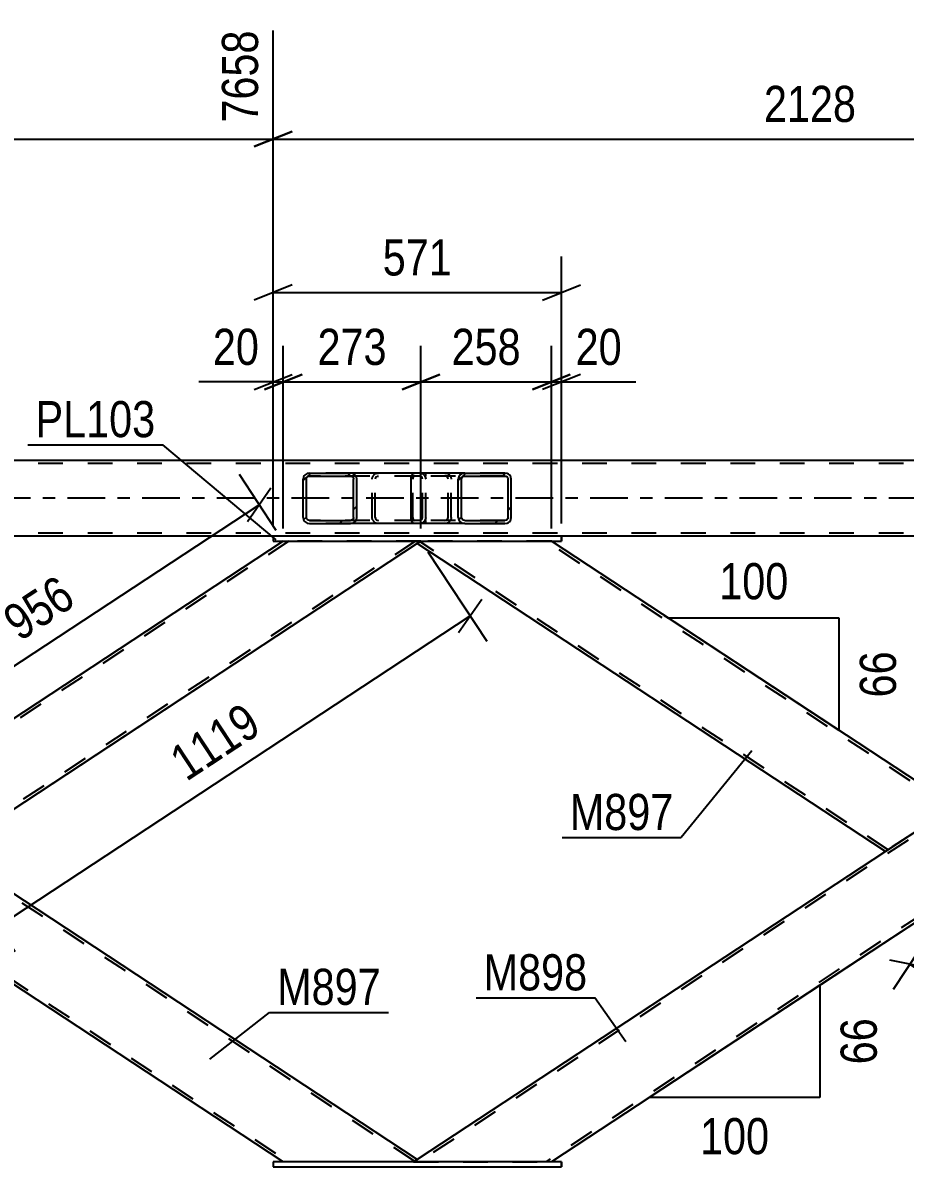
# Model space of a CAD drawing. Header units: millimetres. Extents: x -834 to 355, y -855 to -14.
# Drawn here: x -506.9 to -436.9, y -531.7 to -441.3 of the extents above; entities that cross this region are included whole.
import ezdxf

# ---------------------------------------------------------------- set-up
doc = ezdxf.new("R2010")
doc.units = ezdxf.units.MM
doc.linetypes.add('DXK_LINE_DOT2', pattern=[3.9198, 1.9599, -1.9599])
doc.linetypes.add('DXK_LINE_DOT3', pattern=[5.9187, 2.979, -0.9799, 0.9799, -0.9799])
doc.styles.add('Arial Narrow', font='ARIALN.TTF', dxfattribs={"height": 0.2})

# ---------------------------------------------------------------- blocks, each defined once
blk = doc.blocks.new('Part-570384938-8394 - 8376')
at = {"linetype": 'Continuous'}
h = blk.add_hatch(dxfattribs=at)
h.set_pattern_fill('', scale=0.7, style=0, pattern_type=0)
h.set_pattern_definition([(45, (-484.6134, -480.7356), (-1.57154, 1.57154), [])])
h.paths.add_polyline_path([(-484.652, -480.552), (-484.613, -480.736), (-484.503, -480.891), (-484.337, -480.995), (-484.141, -481.032), (-480.906, -481.032), (-480.711, -480.995), (-480.545, -480.891), (-480.434, -480.736), (-480.396, -480.552), (-480.396, -477.512), (-480.434, -477.328), (-480.545, -477.173), (-480.711, -477.068), (-480.906, -477.032), (-484.141, -477.032), (-484.337, -477.068), (-484.503, -477.173), (-484.613, -477.328), (-484.652, -477.512)])
h.paths.add_polyline_path([(-484.377, -477.42), (-484.322, -477.342), (-484.239, -477.29), (-484.141, -477.272), (-480.906, -477.272), (-480.809, -477.29), (-480.726, -477.342), (-480.67, -477.42), (-480.651, -477.512), (-480.651, -480.552), (-480.67, -480.644), (-480.726, -480.722), (-480.809, -480.774), (-480.906, -480.792), (-484.141, -480.792), (-484.239, -480.774), (-484.322, -480.722), (-484.377, -480.644), (-484.397, -480.552), (-484.397, -477.512)])
at = {"color": 2, "linetype": 'Continuous'}
for p, q in [((-484.613, -477.328), (-484.652, -477.512)), ((-484.652, -480.552), (-484.652, -477.512)), ((-484.397, -477.512), (-484.377, -477.42)), ((-484.397, -480.552), (-484.397, -477.512)), ((-484.377, -477.42), (-484.322, -477.342)), ((-484.141, -477.032), (-484.337, -477.068)), ((-484.322, -477.342), (-484.239, -477.29)), ((-484.239, -477.29), (-484.141, -477.272)), ((-484.141, -477.032), (-480.906, -477.032)), ((-484.141, -477.272), (-480.906, -477.272)), ((-475.828, -477.032), (-480.906, -477.032)), ((-480.711, -477.068), (-480.906, -477.032)), ((-480.906, -477.272), (-480.809, -477.29)), ((-480.809, -477.29), (-480.726, -477.342)), ((-480.726, -477.342), (-480.67, -477.42)), ((-480.67, -477.42), (-480.651, -477.512)), ((-480.651, -480.552), (-480.651, -477.512)), ((-480.396, -477.512), (-480.434, -477.328)), ((-480.396, -480.552), (-480.396, -477.512)), ((-484.652, -480.552), (-484.613, -480.736)), ((-484.377, -480.644), (-484.397, -480.552)), ((-484.322, -480.722), (-484.377, -480.644)), ((-484.337, -480.995), (-484.141, -481.032)), ((-484.239, -480.774), (-484.322, -480.722)), ((-484.141, -480.792), (-484.239, -480.774)), ((-484.141, -480.792), (-480.906, -480.792)), ((-484.141, -481.032), (-480.906, -481.032)), ((-480.809, -480.774), (-480.906, -480.792)), ((-480.906, -481.032), (-480.711, -480.995)), ((-475.828, -481.032), (-480.906, -481.032)), ((-480.726, -480.722), (-480.809, -480.774)), ((-480.67, -480.644), (-480.726, -480.722)), ((-480.651, -480.552), (-480.67, -480.644)), ((-480.434, -480.736), (-480.396, -480.552))]:
    blk.add_line(p, q, dxfattribs=at)
at = {"color": 7, "linetype": 'DXK_LINE_DOT2'}
for p, q in [((-480.906, -477.032), (-484.141, -477.032)), ((-475.441, -477.272), (-484.141, -477.272)), ((-479.187, -477.512), (-479.148, -477.328)), ((-479.187, -480.552), (-479.187, -477.512)), ((-478.912, -477.42), (-478.932, -477.512)), ((-478.932, -480.552), (-478.932, -477.512)), ((-478.857, -477.342), (-478.912, -477.42)), ((-478.872, -477.068), (-478.676, -477.032)), ((-478.857, -477.342), (-478.834, -477.328)), ((-478.834, -477.328), (-478.774, -477.29)), ((-478.774, -477.29), (-478.676, -477.272)), ((-475.441, -477.032), (-475.828, -477.032)), ((-475.441, -477.032), (-475.246, -477.068)), ((-475.343, -477.29), (-475.441, -477.272)), ((-475.26, -477.342), (-475.343, -477.29)), ((-475.205, -477.42), (-475.26, -477.342)), ((-475.186, -477.512), (-475.205, -477.42)), ((-475.186, -480.552), (-475.186, -477.512)), ((-474.969, -477.328), (-474.93, -477.512)), ((-474.93, -480.552), (-474.93, -477.512)), ((-475.441, -480.792), (-484.141, -480.792)), ((-480.906, -481.032), (-484.141, -481.032)), ((-479.148, -480.736), (-479.187, -480.552)), ((-478.932, -480.552), (-478.912, -480.644)), ((-478.912, -480.644), (-478.857, -480.722)), ((-478.676, -481.032), (-478.872, -480.995)), ((-478.857, -480.722), (-478.834, -480.736)), ((-478.834, -480.736), (-478.774, -480.774)), ((-478.774, -480.774), (-478.676, -480.792)), ((-475.441, -481.032), (-475.828, -481.032)), ((-475.441, -480.792), (-475.343, -480.774)), ((-475.246, -480.995), (-475.441, -481.032)), ((-475.343, -480.774), (-475.26, -480.722)), ((-475.26, -480.722), (-475.205, -480.644)), ((-475.205, -480.644), (-475.186, -480.552)), ((-474.93, -480.552), (-474.969, -480.736))]:
    blk.add_line(p, q, dxfattribs=at)
at = {"color": 2, "linetype": 'Continuous'}
for centre, start, end in [((-484.161, -477.533), 110.75831, 155.68004), ((-480.887, -477.533), 24.31996, 69.24169), ((-484.161, -480.531), 204.31996, 249.24169), ((-480.887, -480.531), 290.75831, 335.68004)]:
    blk.add_arc(centre, 0.496, start, end, dxfattribs=at)
at = {"color": 7, "linetype": 'DXK_LINE_DOT2'}
for centre, start, end in [((-478.696, -477.533), 110.75832, 155.68004), ((-475.422, -477.533), 24.31996, 69.24168), ((-478.696, -480.531), 204.31996, 249.24168), ((-475.422, -480.531), 290.75832, 335.68004)]:
    blk.add_arc(centre, 0.496, start, end, dxfattribs=at)
blk = doc.blocks.new('Part-570384938-8412 - 8376')
at = {"color": 7, "linetype": 'DXK_LINE_DOT2'}
for p, q in [((-400.66, -482.432), (-475.455, -531.631)), ((-393.021, -482.432), (-401.096, -482.432)), ((-401.096, -482.432), (-401.096, -482.432)), ((-393.021, -484.015), (-465.41, -531.631)), ((-393.021, -483.728), (-393.021, -484.302)), ((-433.035, -503.441), (-438.494, -507.032)), ((-427.576, -507.032), (-433.035, -510.623)), ((-475.603, -531.441), (-475.892, -531.631)), ((-475.892, -531.631), (-475.892, -531.631)), ((-475.892, -531.631), (-464.974, -531.631))]:
    blk.add_line(p, q, dxfattribs=at)
at = {"color": 2, "linetype": 'Continuous'}
for p, q in [((-401.096, -482.432), (-433.035, -503.441)), ((-393.021, -484.302), (-393.021, -482.432)), ((-393.021, -484.302), (-427.576, -507.032)), ((-438.494, -507.032), (-475.603, -531.441)), ((-433.035, -510.623), (-464.974, -531.631))]:
    blk.add_line(p, q, dxfattribs=at)
blk = doc.blocks.new('Part-570384938-8422 - 8376')
at = {"color": 7, "linetype": 'DXK_LINE_DOT2'}
for p, q in [((-485.794, -482.432), (-560.589, -531.631)), ((-475.749, -482.432), (-550.545, -531.631)), ((-475.312, -482.432), (-486.231, -482.432)), ((-486.231, -482.432), (-486.231, -482.432)), ((-475.312, -482.432), (-475.603, -482.623)), ((-475.312, -482.432), (-475.312, -482.432)), ((-518.17, -503.441), (-523.629, -507.032)), ((-512.711, -507.032), (-518.17, -510.623)), ((-561.026, -531.631), (-560.737, -531.441)), ((-561.026, -531.631), (-561.026, -531.631)), ((-561.026, -531.631), (-550.108, -531.631))]:
    blk.add_line(p, q, dxfattribs=at)
at = {"color": 2, "linetype": 'Continuous'}
for p, q in [((-486.231, -482.432), (-518.17, -503.441)), ((-475.603, -482.623), (-512.711, -507.032)), ((-523.629, -507.032), (-560.737, -531.441)), ((-518.17, -510.623), (-550.108, -531.631))]:
    blk.add_line(p, q, dxfattribs=at)
blk = doc.blocks.new('Part-570384938-8437 - 8376')
at = {"color": 2, "linetype": 'Continuous'}
for p, q in [((-512.711, -507.032), (-518.17, -510.623)), ((-512.711, -507.032), (-512.711, -507.032)), ((-475.603, -531.441), (-512.711, -507.032)), ((-518.17, -510.623), (-518.17, -510.623)), ((-486.231, -531.631), (-518.17, -510.623)), ((-475.636, -531.463), (-475.892, -531.631)), ((-475.838, -531.595), (-475.878, -531.631)), ((-475.603, -531.441), (-475.636, -531.463))]:
    blk.add_line(p, q, dxfattribs=at)
at = {"color": 7, "linetype": 'DXK_LINE_DOT2'}
for p, q in [((-512.744, -507.054), (-513.147, -507.319)), ((-513.147, -507.319), (-513.147, -507.319)), ((-513.147, -507.319), (-513.147, -507.319)), ((-512.929, -507.175), (-512.929, -507.175)), ((-475.821, -531.584), (-512.929, -507.175)), ((-512.711, -507.032), (-512.711, -507.032)), ((-517.951, -510.479), (-517.935, -510.468)), ((-517.951, -510.479), (-517.951, -510.479)), ((-517.951, -510.479), (-485.795, -531.631)), ((-517.733, -510.335), (-517.733, -510.335)), ((-475.878, -531.631), (-486.231, -531.631)), ((-486.231, -531.631), (-486.231, -531.631)), ((-475.892, -531.631), (-475.872, -531.618)), ((-475.838, -531.595), (-475.821, -531.584)), ((-475.821, -531.584), (-475.838, -531.595)), ((-475.603, -531.441), (-475.603, -531.441))]:
    blk.add_line(p, q, dxfattribs=at)
blk = doc.blocks.new('Part-570384938-8794 - 8376')
at = {"color": 2, "linetype": 'Continuous'}
for p, q in [((-487.031, -531.631), (-487.031, -532.031)), ((-464.174, -531.631), (-487.031, -531.631)), ((-464.174, -531.631), (-464.174, -532.031)), ((-464.174, -531.631), (-464.174, -531.631)), ((-487.031, -532.031), (-464.174, -532.031)), ((-464.174, -532.031), (-464.174, -532.031))]:
    blk.add_line(p, q, dxfattribs=at)
at = {"color": 7, "linetype": 'DXK_LINE_DOT2'}
for p, q in [((-487.031, -531.631), (-487.031, -532.031)), ((-464.174, -532.031), (-464.174, -531.631)), ((-464.174, -531.631), (-464.174, -531.631)), ((-464.174, -532.031), (-464.174, -532.031))]:
    blk.add_line(p, q, dxfattribs=at)
blk = doc.blocks.new('Part-570384938-8819 - 8376')
at = {"color": 2, "linetype": 'Continuous'}
for p, q in [((-475.603, -482.623), (-475.569, -482.601)), ((-438.494, -507.032), (-475.603, -482.623)), ((-475.569, -482.601), (-475.312, -482.432)), ((-475.328, -482.432), (-475.368, -482.468)), ((-433.035, -503.441), (-464.975, -482.432)), ((-433.305, -503.618), (-438.494, -507.032)), ((-433.069, -503.463), (-433.305, -503.618)), ((-433.035, -503.441), (-433.069, -503.463)), ((-433.035, -503.441), (-433.035, -503.441))]:
    blk.add_line(p, q, dxfattribs=at)
at = {"color": 7, "linetype": 'DXK_LINE_DOT2'}
for p, q in [((-475.569, -482.601), (-475.603, -482.623)), ((-438.276, -506.888), (-475.384, -482.479)), ((-464.975, -482.432), (-475.328, -482.432)), ((-475.328, -482.432), (-475.328, -482.432)), ((-433.254, -503.585), (-465.411, -482.432)), ((-433.472, -503.728), (-433.472, -503.728)), ((-433.472, -503.728), (-433.472, -503.728)), ((-433.305, -503.618), (-433.163, -503.525)), ((-433.254, -503.585), (-433.254, -503.585)), ((-433.035, -503.441), (-433.035, -503.441)), ((-433.035, -503.441), (-433.035, -503.441)), ((-438.494, -507.032), (-438.494, -507.032))]:
    blk.add_line(p, q, dxfattribs=at)
blk = doc.blocks.new('Part-570384938-8875 - 8376')
at = {"color": 2, "linetype": 'Continuous'}
for p, q in [((-487.031, -482.032), (-487.031, -482.432)), ((-464.175, -482.032), (-487.031, -482.032)), ((-464.175, -482.032), (-464.175, -482.432)), ((-464.175, -482.032), (-464.175, -482.032)), ((-487.031, -482.432), (-464.175, -482.432)), ((-464.175, -482.432), (-464.175, -482.432))]:
    blk.add_line(p, q, dxfattribs=at)
at = {"color": 7, "linetype": 'DXK_LINE_DOT2'}
for p, q in [((-487.031, -482.032), (-487.031, -482.432)), ((-464.175, -482.432), (-464.175, -482.032)), ((-464.175, -482.032), (-464.175, -482.032)), ((-464.175, -482.432), (-464.175, -482.432))]:
    blk.add_line(p, q, dxfattribs=at)
blk = doc.blocks.new('Part-570384938-8919 - 8376')
at = {"color": 7, "linetype": 'DXK_LINE_DOT2'}
for p, q in [((-115.637, -476.272), (-793.353, -476.272)), ((-115.637, -481.792), (-793.353, -481.792)), ((-464.175, -482.032), (-487.031, -482.032))]:
    blk.add_line(p, q, dxfattribs=at)
at = {"color": 2, "linetype": 'Continuous'}
for p, q in [((-393.833, -476.032), (-643.236, -476.032)), ((-487.031, -482.032), (-549.309, -482.032)), ((-401.896, -482.032), (-464.175, -482.032))]:
    blk.add_line(p, q, dxfattribs=at)
at = {"color": 7, "linetype": 'DXK_LINE_DOT3'}
blk.add_line((-115.637, -479.032), (-793.353, -479.032), dxfattribs=at)
blk = doc.blocks.new('Part-570384938-8921 - 8376')
at = {"linetype": 'Continuous'}
h = blk.add_hatch(dxfattribs=at)
h.set_pattern_fill('', scale=0.7, style=0, pattern_type=0)
h.set_pattern_definition([(45, (-472.3136, -480.7356), (-1.57154, 1.57154), [])])
h.paths.add_polyline_path([(-472.352, -480.552), (-472.314, -480.736), (-472.204, -480.891), (-472.041, -480.995), (-471.848, -481.032), (-468.659, -481.032), (-468.467, -480.995), (-468.303, -480.891), (-468.194, -480.736), (-468.156, -480.552), (-468.156, -477.512), (-468.194, -477.328), (-468.303, -477.173), (-468.467, -477.068), (-468.659, -477.032), (-471.848, -477.032), (-472.041, -477.068), (-472.204, -477.173), (-472.314, -477.328), (-472.352, -477.512)])
h.paths.add_polyline_path([(-472.081, -477.42), (-472.026, -477.342), (-471.945, -477.29), (-471.848, -477.272), (-468.659, -477.272), (-468.563, -477.29), (-468.481, -477.342), (-468.427, -477.42), (-468.407, -477.512), (-468.407, -480.552), (-468.427, -480.644), (-468.481, -480.722), (-468.563, -480.774), (-468.659, -480.792), (-471.848, -480.792), (-471.945, -480.774), (-472.026, -480.722), (-472.081, -480.644), (-472.1, -480.552), (-472.1, -477.512)])
at = {"color": 2, "linetype": 'Continuous'}
for p, q in [((-476.097, -477.512), (-476.077, -477.328)), ((-476.097, -480.552), (-476.097, -477.512)), ((-476.077, -477.328), (-476.018, -477.173)), ((-476.018, -477.173), (-475.931, -477.068)), ((-475.931, -477.068), (-475.828, -477.032)), ((-471.848, -477.032), (-475.828, -477.032)), ((-472.314, -477.328), (-472.352, -477.512)), ((-472.352, -480.552), (-472.352, -477.512)), ((-472.1, -477.512), (-472.081, -477.42)), ((-472.1, -480.552), (-472.1, -477.512)), ((-472.081, -477.42), (-472.026, -477.342)), ((-471.848, -477.032), (-472.041, -477.068)), ((-472.026, -477.342), (-471.945, -477.29)), ((-471.945, -477.29), (-471.848, -477.272)), ((-471.848, -477.032), (-468.659, -477.032)), ((-471.848, -477.272), (-468.659, -477.272)), ((-468.467, -477.068), (-468.659, -477.032)), ((-468.659, -477.272), (-468.563, -477.29)), ((-468.563, -477.29), (-468.481, -477.342)), ((-468.481, -477.342), (-468.427, -477.42)), ((-468.427, -477.42), (-468.407, -477.512)), ((-468.407, -480.552), (-468.407, -477.512)), ((-468.156, -477.512), (-468.194, -477.328)), ((-468.156, -480.552), (-468.156, -477.512)), ((-476.077, -480.736), (-476.097, -480.552)), ((-476.018, -480.891), (-476.077, -480.736)), ((-475.931, -480.995), (-476.018, -480.891)), ((-475.828, -481.032), (-475.931, -480.995)), ((-471.848, -481.032), (-475.828, -481.032)), ((-472.352, -480.552), (-472.314, -480.736)), ((-472.081, -480.644), (-472.1, -480.552)), ((-472.026, -480.722), (-472.081, -480.644)), ((-472.041, -480.995), (-471.848, -481.032)), ((-471.945, -480.774), (-472.026, -480.722)), ((-471.848, -480.792), (-471.945, -480.774)), ((-471.848, -480.792), (-468.659, -480.792)), ((-471.848, -481.032), (-468.659, -481.032)), ((-468.563, -480.774), (-468.659, -480.792)), ((-468.659, -481.032), (-468.467, -480.995)), ((-468.481, -480.722), (-468.563, -480.774)), ((-468.427, -480.644), (-468.481, -480.722)), ((-468.407, -480.552), (-468.427, -480.644)), ((-468.194, -480.736), (-468.156, -480.552))]:
    blk.add_line(p, q, dxfattribs=at)
at = {"color": 7, "linetype": 'DXK_LINE_DOT2'}
for p, q in [((-475.952, -477.42), (-475.962, -477.512)), ((-475.962, -480.552), (-475.962, -477.512)), ((-475.923, -477.342), (-475.952, -477.42)), ((-475.879, -477.29), (-475.923, -477.342)), ((-475.828, -477.272), (-475.879, -477.29)), ((-468.659, -477.272), (-475.828, -477.272)), ((-474.93, -477.272), (-474.93, -477.032)), ((-473.421, -477.032), (-473.228, -477.068)), ((-473.324, -477.29), (-473.421, -477.272)), ((-473.243, -477.342), (-473.324, -477.29)), ((-473.188, -477.42), (-473.243, -477.342)), ((-473.169, -477.512), (-473.188, -477.42)), ((-473.169, -480.552), (-473.169, -477.512)), ((-472.956, -477.328), (-472.917, -477.512)), ((-472.917, -480.552), (-472.917, -477.512)), ((-468.659, -477.032), (-471.848, -477.032)), ((-475.962, -480.552), (-475.952, -480.644)), ((-475.952, -480.644), (-475.923, -480.722)), ((-475.923, -480.722), (-475.879, -480.774)), ((-475.879, -480.774), (-475.828, -480.792)), ((-468.659, -480.792), (-475.828, -480.792)), ((-474.93, -481.032), (-474.93, -480.792)), ((-473.421, -480.792), (-473.324, -480.774)), ((-473.228, -480.995), (-473.421, -481.032)), ((-473.324, -480.774), (-473.243, -480.722)), ((-473.243, -480.722), (-473.188, -480.644)), ((-473.188, -480.644), (-473.169, -480.552)), ((-472.917, -480.552), (-472.956, -480.736)), ((-468.659, -481.032), (-471.848, -481.032))]:
    blk.add_line(p, q, dxfattribs=at)
for centre, start, end in [((-473.406, -477.528), 23.89514, 68.84868), ((-473.406, -480.536), 291.15132, 336.10486)]:
    blk.add_arc(centre, 0.492, start, end, dxfattribs=at)
at = {"color": 2, "linetype": 'Continuous'}
for centre, start, end in [((-471.863, -477.528), 111.15132, 156.10487), ((-468.644, -477.528), 23.89513, 68.84868), ((-471.863, -480.536), 203.89513, 248.84868), ((-468.644, -480.536), 291.15132, 336.10487)]:
    blk.add_arc(centre, 0.492, start, end, dxfattribs=at)
blk = doc.blocks.new('AngleDimension-570384938-48619 - 8376')
at = {"color": 7, "linetype": 'Continuous'}
for p, q in [((-456.025, -488.319), (-455.689, -488.54)), ((-442.154, -488.54), (-455.689, -488.54)), ((-442.154, -497.443), (-455.689, -488.54)), ((-442.154, -497.443), (-442.154, -488.54))]:
    blk.add_line(p, q, dxfattribs=at)
at = {"color": 0}
for points in [[(-445.579, -487.64), (-445.579, -483.44), (-452.264, -483.44), (-452.264, -487.64)], [(-437.054, -490.563), (-441.254, -490.563), (-441.254, -495.419), (-437.054, -495.419)]]:
    blk.add_wipeout(points, dxfattribs=at)
at = {"color": 3, "style": 'Arial Narrow'}
blk.add_text('100', height=2.8633, dxfattribs=at).set_placement((-451.664, -487.04))
blk.add_text('66', height=2.8633, rotation=90.00021, dxfattribs=at).set_placement((-437.654, -494.819))
blk = doc.blocks.new('AngleDimension-570384938-9619 - 8376')
at = {"color": 7, "linetype": 'Continuous'}
for p, q in [((-407.888, -494.081), (-443.676, -517.622)), ((-443.676, -517.622), (-457.211, -526.525)), ((-443.676, -517.622), (-443.676, -526.525)), ((-443.676, -526.525), (-457.211, -526.525))]:
    blk.add_line(p, q, dxfattribs=at)
at = {"color": 0}
for points in [[(-438.576, -519.645), (-442.776, -519.645), (-442.776, -524.501), (-438.576, -524.501)], [(-447.101, -531.625), (-447.101, -527.425), (-453.786, -527.425), (-453.786, -531.625)]]:
    blk.add_wipeout(points, dxfattribs=at)
at = {"color": 3, "style": 'Arial Narrow'}
blk.add_text('66', height=2.8633, rotation=90.00021, dxfattribs=at).set_placement((-439.176, -523.901))
blk.add_text('100', height=2.8633, dxfattribs=at).set_placement((-453.186, -531.025))
blk = doc.blocks.new('StraightDimension-570384938-10322 - 8376')
at = {"color": 7, "linetype": 'Continuous'}
for p, q in [((-464.975, -481.432), (-464.975, -466.963)), ((-464.175, -481.032), (-464.175, -466.963)), ((-466.475, -470.413), (-463.475, -469.213)), ((-462.675, -469.213), (-465.675, -470.413)), ((-464.975, -469.813), (-464.175, -469.813)), ((-464.175, -469.813), (-458.268, -469.813)), ((-464.175, -469.813), (-458.268, -469.813))]:
    blk.add_line(p, q, dxfattribs=at)
at = {"color": 0}
blk.add_wipeout([(-458.793, -469.063), (-458.793, -464.863), (-463.65, -464.863), (-463.65, -469.063)], dxfattribs=at)
at = {"color": 3, "style": 'Arial Narrow'}
blk.add_text('20', height=2.8633, dxfattribs=at).set_placement((-463.05, -468.463))
blk = doc.blocks.new('AngleDimension-570384938-9124 - 8376')
at = {"color": 7, "linetype": 'Continuous'}
for p, q in [((-493.023, -494.081), (-526.485, -516.092)), ((-526.485, -516.092), (-540.019, -524.995)), ((-526.485, -516.092), (-526.485, -524.995)), ((-526.485, -524.995), (-540.019, -524.995))]:
    blk.add_line(p, q, dxfattribs=at)
at = {"color": 0}
for points in [[(-521.385, -518.115), (-525.585, -518.115), (-525.585, -522.972), (-521.385, -522.971)], [(-529.91, -530.095), (-529.91, -525.895), (-536.594, -525.895), (-536.594, -530.095)]]:
    blk.add_wipeout(points, dxfattribs=at)
at = {"color": 3, "style": 'Arial Narrow'}
blk.add_text('66', height=2.8633, rotation=90.00021, dxfattribs=at).set_placement((-521.985, -522.371))
blk.add_text('100', height=2.8633, dxfattribs=at).set_placement((-535.994, -529.495))
blk = doc.blocks.new('StraightDimension-570384938-49024 - 8376')
at = {"color": 7, "linetype": 'Continuous'}
for p, q in [((-487.031, -481.232), (-487.031, -441.945)), ((-401.896, -481.032), (-401.896, -441.945)), ((-485.531, -449.957), (-488.531, -451.157)), ((-487.031, -450.557), (-401.896, -450.557)), ((-403.396, -451.157), (-400.396, -449.957))]:
    blk.add_line(p, q, dxfattribs=at)
at = {"color": 0}
blk.add_wipeout([(-440.207, -449.807), (-440.207, -445.607), (-448.72, -445.607), (-448.72, -449.807)], dxfattribs=at)
at = {"color": 3, "style": 'Arial Narrow'}
blk.add_text('2128', height=2.8633, dxfattribs=at).set_placement((-448.12, -449.207))
at = {"color": 0, "linetype": 'Continuous'}
blk.add_wipeout([(-402.496, -441.345), (-406.696, -441.345), (-406.696, -449.857), (-402.496, -449.857)], dxfattribs=at)
at = {"color": 3, "linetype": 'Continuous', "style": 'Arial Narrow'}
blk.add_text('9786', height=2.8633, rotation=90.00021, dxfattribs=at).set_placement((-403.096, -449.257))
blk = doc.blocks.new('StraightDimension-570384938-10306 - 8376')
at = {"color": 7, "linetype": 'Continuous'}
for p, q in [((-486.231, -481.432), (-486.231, -466.963)), ((-475.312, -481.432), (-475.312, -466.963)), ((-487.731, -470.413), (-484.731, -469.213)), ((-473.812, -469.213), (-476.812, -470.413)), ((-486.231, -469.813), (-475.312, -469.813))]:
    blk.add_line(p, q, dxfattribs=at)
at = {"color": 0}
blk.add_wipeout([(-477.429, -469.063), (-477.429, -464.863), (-484.114, -464.863), (-484.114, -469.063)], dxfattribs=at)
at = {"color": 3, "style": 'Arial Narrow'}
blk.add_text('273', height=2.8633, dxfattribs=at).set_placement((-483.514, -468.463))
blk = doc.blocks.new('StraightDimension-570384938-9828 - 8376')
at = {"color": 7, "linetype": 'Continuous'}
for p, q in [((-433.585, -511.458), (-437.87, -517.972)), ((-434.968, -516.29), (-438.134, -515.644)), ((-436.551, -515.967), (-404.612, -536.975)), ((-401.647, -532.466), (-405.931, -538.98)), ((-406.195, -536.652), (-403.03, -537.298))]:
    blk.add_line(p, q, dxfattribs=at)
at = {"color": 0}
blk.add_wipeout([(-417.377, -527.681), (-415.069, -524.172), (-420.654, -520.499), (-422.962, -524.008)], dxfattribs=at)
at = {"color": 3, "style": 'Arial Narrow'}
blk.add_text('956', height=2.8633, rotation=-33.33468, dxfattribs=at).set_placement((-422.131, -523.836))
blk = doc.blocks.new('StraightDimension-570384938-10018 - 8376')
at = {"color": 7, "linetype": 'Continuous'}
for p, q in [((-487.031, -481.032), (-487.031, -459.875)), ((-464.175, -481.032), (-464.175, -459.875)), ((-485.531, -462.125), (-488.531, -463.325)), ((-465.675, -463.325), (-462.675, -462.125)), ((-487.031, -462.725), (-464.175, -462.725))]:
    blk.add_line(p, q, dxfattribs=at)
at = {"color": 0}
blk.add_wipeout([(-472.26, -461.975), (-472.26, -457.775), (-478.945, -457.775), (-478.945, -461.975)], dxfattribs=at)
at = {"color": 3, "style": 'Arial Narrow'}
blk.add_text('571', height=2.8633, dxfattribs=at).set_placement((-478.345, -461.375))
blk = doc.blocks.new('StraightDimension-570384938-10209 - 8376')
at = {"color": 7, "linetype": 'Continuous'}
for p, q in [((-486.78, -481.596), (-489.698, -477.161)), ((-489.055, -480.868), (-487.208, -478.217)), ((-520.071, -500.551), (-488.131, -479.542)), ((-518.719, -502.605), (-521.637, -498.17)), ((-519.147, -499.226), (-520.994, -501.877))]:
    blk.add_line(p, q, dxfattribs=at)
at = {"color": 0}
blk.add_wipeout([(-501.721, -487.583), (-504.029, -484.074), (-509.613, -487.748), (-507.305, -491.257)], dxfattribs=at)
at = {"color": 3, "style": 'Arial Narrow'}
blk.add_text('956', height=2.8633, rotation=33.33468, dxfattribs=at).set_placement((-507.134, -490.426))
blk = doc.blocks.new('StraightDimension-570384938-10234 - 8376')
at = {"color": 7, "linetype": 'Continuous'}
for p, q in [((-474.763, -483.267), (-470.102, -490.353)), ((-472.345, -489.673), (-470.498, -487.022)), ((-508.819, -512.947), (-471.421, -488.348)), ((-512.161, -507.867), (-507.501, -514.953)), ((-507.896, -511.622), (-509.743, -514.273))]:
    blk.add_line(p, q, dxfattribs=at)
at = {"color": 0}
blk.add_wipeout([(-486.976, -497.682), (-489.284, -494.173), (-496.396, -498.851), (-494.088, -502.36)], dxfattribs=at)
at = {"color": 3, "style": 'Arial Narrow'}
blk.add_text('1119', height=2.8633, rotation=33.33468, dxfattribs=at).set_placement((-493.917, -501.529))
blk = doc.blocks.new('StraightDimension-570384938-10298 - 8376')
at = {"color": 7, "linetype": 'Continuous'}
for p, q in [((-487.031, -481.032), (-487.031, -466.963)), ((-486.231, -481.432), (-486.231, -466.963)), ((-488.531, -470.413), (-485.531, -469.213)), ((-484.731, -469.213), (-487.731, -470.413)), ((-487.031, -469.813), (-492.937, -469.813)), ((-487.031, -469.813), (-492.937, -469.813)), ((-487.031, -469.813), (-486.231, -469.813))]:
    blk.add_line(p, q, dxfattribs=at)
at = {"color": 0}
blk.add_wipeout([(-487.556, -469.063), (-487.556, -464.863), (-492.412, -464.863), (-492.412, -469.063)], dxfattribs=at)
at = {"color": 3, "style": 'Arial Narrow'}
blk.add_text('20', height=2.8633, dxfattribs=at).set_placement((-491.812, -468.463))
blk = doc.blocks.new('StraightDimension-570384938-10314 - 8376')
at = {"color": 7, "linetype": 'Continuous'}
for p, q in [((-475.312, -481.432), (-475.312, -466.963)), ((-464.975, -481.432), (-464.975, -466.963)), ((-476.812, -470.413), (-473.812, -469.213)), ((-463.475, -469.213), (-466.475, -470.413)), ((-475.312, -469.813), (-464.975, -469.813))]:
    blk.add_line(p, q, dxfattribs=at)
at = {"color": 0}
blk.add_wipeout([(-466.801, -469.063), (-466.801, -464.863), (-473.486, -464.863), (-473.486, -469.063)], dxfattribs=at)
at = {"color": 3, "style": 'Arial Narrow'}
blk.add_text('258', height=2.8633, dxfattribs=at).set_placement((-472.886, -468.463))
blk = doc.blocks.new('StraightDimension-570384938-49025 - 8376')
at = {"color": 7, "linetype": 'Continuous'}
for p, q in [((-572.165, -481.032), (-572.165, -441.945)), ((-487.031, -481.232), (-487.031, -441.945)), ((-570.665, -449.957), (-573.665, -451.157)), ((-572.165, -450.557), (-487.031, -450.557)), ((-488.531, -451.157), (-485.531, -449.957))]:
    blk.add_line(p, q, dxfattribs=at)
at = {"color": 0}
blk.add_wipeout([(-525.341, -449.807), (-525.341, -445.607), (-533.854, -445.607), (-533.854, -449.807)], dxfattribs=at)
at = {"color": 3, "style": 'Arial Narrow'}
blk.add_text('2128', height=2.8633, dxfattribs=at).set_placement((-533.254, -449.207))
at = {"color": 0, "linetype": 'Continuous'}
blk.add_wipeout([(-487.631, -441.345), (-491.831, -441.345), (-491.831, -449.857), (-487.631, -449.857)], dxfattribs=at)
at = {"color": 3, "linetype": 'Continuous', "style": 'Arial Narrow'}
blk.add_text('7658', height=2.8633, rotation=90.00021, dxfattribs=at).set_placement((-488.231, -449.257))
blk = doc.blocks.new('Mark-570384938-8408 - 8376')
at = {"color": 30, "linetype": 'Continuous'}
for p in [(-470.946, -518.64), (-459.078, -522.13)]:
    blk.add_line(p, (-461.523, -518.64), dxfattribs=at)
at = {"color": 0}
blk.add_wipeout([(-462.123, -518.04), (-462.123, -515.04), (-470.346, -515.04), (-470.346, -518.04)], dxfattribs=at)
blk.add_wipeout([(-462.123, -518.04), (-462.123, -515.04), (-470.346, -515.04), (-470.346, -518.04)], dxfattribs=at)
at = {"color": 3, "style": 'Arial Narrow'}
blk.add_text('M898', height=2.8633, dxfattribs=at).set_placement((-470.346, -518.04))
blk = doc.blocks.new('Mark-570384938-8433 - 8376')
at = {"color": 30, "linetype": 'Continuous'}
for p, q in [((-492.041, -523.487), (-487.313, -519.793)), ((-487.313, -519.793), (-477.889, -519.793))]:
    blk.add_line(p, q, dxfattribs=at)
at = {"color": 0}
blk.add_wipeout([(-478.489, -519.193), (-478.489, -516.193), (-486.713, -516.193), (-486.713, -519.193)], dxfattribs=at)
blk.add_wipeout([(-478.489, -519.193), (-478.489, -516.193), (-486.713, -516.193), (-486.713, -519.193)], dxfattribs=at)
at = {"color": 3, "style": 'Arial Narrow'}
blk.add_text('M897', height=2.8633, dxfattribs=at).set_placement((-486.713, -519.193))
blk = doc.blocks.new('Mark-570384938-8815 - 8376')
at = {"color": 30, "linetype": 'Continuous'}
for p in [(-449.085, -499.063), (-464.113, -505.932)]:
    blk.add_line(p, (-454.69, -505.932), dxfattribs=at)
at = {"color": 0}
blk.add_wipeout([(-455.29, -505.332), (-455.29, -502.332), (-463.513, -502.332), (-463.513, -505.332)], dxfattribs=at)
blk.add_wipeout([(-455.29, -505.332), (-455.29, -502.332), (-463.513, -502.332), (-463.513, -505.332)], dxfattribs=at)
at = {"color": 3, "style": 'Arial Narrow'}
blk.add_text('M897', height=2.8633, dxfattribs=at).set_placement((-463.513, -505.332))
blk = doc.blocks.new('Mark-570384938-8871 - 8376')
at = {"color": 30, "linetype": 'Continuous'}
for p in [(-506.471, -474.791), (-486.785, -482.329)]:
    blk.add_line(p, (-495.767, -474.791), dxfattribs=at)
at = {"color": 0}
blk.add_wipeout([(-496.367, -474.191), (-496.367, -471.191), (-505.871, -471.191), (-505.871, -474.191)], dxfattribs=at)
blk.add_wipeout([(-496.367, -474.191), (-496.367, -471.191), (-505.871, -471.191), (-505.871, -474.191)], dxfattribs=at)
at = {"color": 3, "style": 'Arial Narrow'}
blk.add_text('PL103', height=2.8633, dxfattribs=at).set_placement((-505.871, -474.191))

msp = doc.modelspace()

# ---------------------------------------------------------------- block references
for name in ['Part-570384938-8919 - 8376', 'Part-570384938-8394 - 8376', 'Part-570384938-8921 - 8376', 'Part-570384938-8875 - 8376', 'Part-570384938-8422 - 8376', 'Part-570384938-8412 - 8376', 'Part-570384938-8819 - 8376', 'Part-570384938-8437 - 8376', 'Part-570384938-8794 - 8376']:
    msp.add_blockref(name, (0, 0))

# ---------------------------------------------------------------- next in the draw order: block references
for name in ['StraightDimension-570384938-10322 - 8376', 'AngleDimension-570384938-48619 - 8376', 'AngleDimension-570384938-9124 - 8376', 'Mark-570384938-8433 - 8376']:
    msp.add_blockref(name, (0, 0))

# ---------------------------------------------------------------- next in the draw order: block references
for name in ['StraightDimension-570384938-49024 - 8376', 'AngleDimension-570384938-9619 - 8376']:
    msp.add_blockref(name, (0, 0))

# ---------------------------------------------------------------- next in the draw order: block references
for name in ['StraightDimension-570384938-10306 - 8376', 'Mark-570384938-8815 - 8376', 'StraightDimension-570384938-9828 - 8376']:
    msp.add_blockref(name, (0, 0))

# ---------------------------------------------------------------- next in the draw order: block references
msp.add_blockref('StraightDimension-570384938-10018 - 8376', (0, 0))

# ---------------------------------------------------------------- next in the draw order: block references
for name in ['StraightDimension-570384938-10314 - 8376', 'StraightDimension-570384938-10209 - 8376']:
    msp.add_blockref(name, (0, 0))

# ---------------------------------------------------------------- next in the draw order: block references
for name in ['StraightDimension-570384938-10298 - 8376', 'StraightDimension-570384938-10234 - 8376']:
    msp.add_blockref(name, (0, 0))

# ---------------------------------------------------------------- next in the draw order: block references
for name in ['StraightDimension-570384938-49025 - 8376', 'Mark-570384938-8408 - 8376']:
    msp.add_blockref(name, (0, 0))

# ---------------------------------------------------------------- next in the draw order: block references
msp.add_blockref('Mark-570384938-8871 - 8376', (0, 0))

doc.saveas('drawing.dxf')
